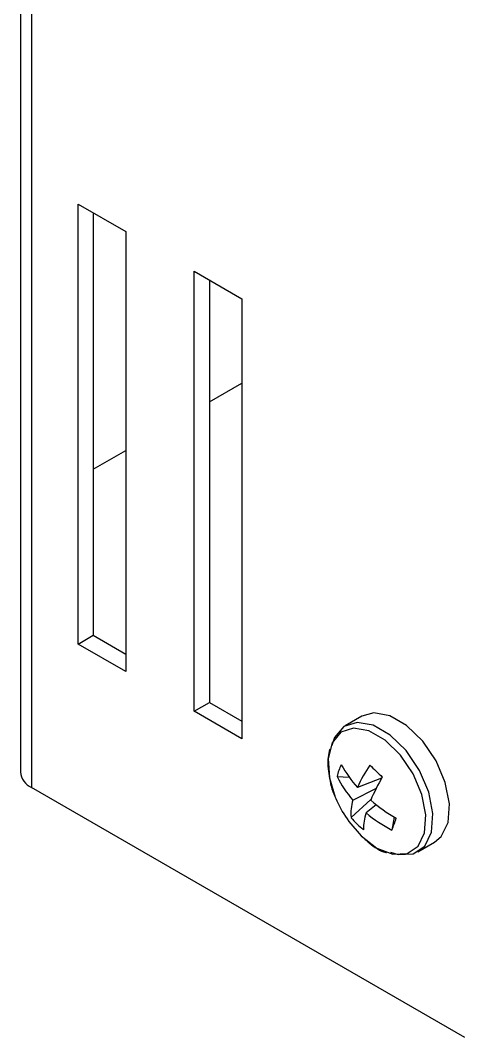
# Model space of a CAD drawing. Extents: x 8 to 113, y 0 to 87.
# Drawn here: x 75.744 to 76.569, y 72.608 to 74.496 of the extents above; entities that cross this region are included whole.
import ezdxf

# ---------------------------------------------------------------- set-up
doc = ezdxf.new("R2010")
doc.units = 0
doc.header["$MEASUREMENT"] = 0
doc.layers.add('OBJECT', color=7, linetype='CONTINUOUS')

msp = doc.modelspace()

# ---------------------------------------------------------------- linework, layer by layer
at = {"layer": 'OBJECT'}
for p, q in [((75.7442, 78.633), (75.7442, 73.101)), ((75.7647, 78.6044), (75.7647, 73.0724)), ((75.8513, 74.1549), (75.9397, 74.1039)), ((75.8513, 73.3383), (75.8513, 74.1549)), ((75.8796, 74.1386), (75.8796, 73.3547)), ((75.9397, 74.1039), (75.9397, 73.2873)), ((76.067, 74.0304), (76.1554, 73.9794)), ((76.067, 73.2138), (76.067, 74.0304)), ((76.0953, 74.0141), (76.0953, 73.2302)), ((76.1554, 73.9794), (76.1554, 73.1628)), ((76.0953, 73.7878), (76.1554, 73.8224)), ((75.8796, 73.6632), (75.9397, 73.6979)), ((75.8513, 73.3383), (75.8796, 73.3547)), ((75.8796, 73.3547), (75.9397, 73.32)), ((75.9397, 73.2873), (75.8513, 73.3383)), ((76.067, 73.2138), (76.0953, 73.2302)), ((76.0953, 73.2302), (76.1554, 73.1955)), ((76.1554, 73.1628), (76.067, 73.2138)), ((76.3778, 73.2046), (76.3471, 73.1869)), ((76.3319, 73.0927), (76.3542, 73.0916)), ((76.4146, 73.0894), (76.3697, 73.0724)), ((76.4125, 73.0886), (76.4141, 73.0885)), ((76.569, 72.608), (75.7647, 73.0724)), ((76.3613, 73.049), (76.4048, 73.0713)), ((76.3578, 73.0163), (76.3948, 73.0499)), ((76.4046, 73.0401), (76.3859, 73.0251)), ((76.4339, 72.9933), (76.4382, 73.0173)), ((76.3536, 73.0094), (76.3764, 72.9827)), ((76.4821, 72.9531), (76.5128, 72.9708))]:
    msp.add_line(p, q, dxfattribs=at)
at = {"layer": 'OBJECT', "flags": 128}
for points in [[(76.5128, 72.9708), (76.5252, 72.9813), (76.5378, 73.0072), (76.5404, 73.0419), (76.5327, 73.0815), (76.5156, 73.1218), (76.4908, 73.1584), (76.461, 73.1874), (76.4296, 73.2055), (76.3999, 73.2109), (76.3778, 73.2046)], [(76.3764, 72.9827), (76.406, 72.9599), (76.4355, 72.9485), (76.4619, 72.9498), (76.4822, 72.9635), (76.4942, 72.9883), (76.4967, 73.0213), (76.4894, 73.0591), (76.473, 73.0975), (76.4494, 73.1324), (76.421, 73.1601), (76.391, 73.1774), (76.3627, 73.1825), (76.339, 73.1749), (76.3226, 73.1554), (76.3153, 73.1261), (76.3177, 73.0902), (76.3287, 73.0541)], [(76.4308, 72.952), (76.4456, 72.9479), (76.4732, 72.9492), (76.4945, 72.9636), (76.5072, 72.9895), (76.5098, 73.0242), (76.502, 73.0638), (76.4849, 73.1041), (76.4601, 73.1407), (76.4304, 73.1696), (76.3989, 73.1878), (76.3692, 73.1932), (76.3444, 73.1852), (76.3272, 73.1648), (76.322, 73.1501)], [(76.3287, 73.0541), (76.3298, 73.0516), (76.3316, 73.0475)]]:
    msp.add_lwpolyline(points, dxfattribs=at)
at = {"layer": 'OBJECT'}
for centre, radius, start, end in [((76.4312, 73.0694), 0.102, 153.6849, 166.7873), ((76.53, 73.2182), 0.2166, 208.5667, 222.2831), ((76.6191, 72.9603), 0.2735, 145.8254, 155.7869), ((76.9927, 73.7067), 0.8433, 224.6653, 226.8375), ((75.7792, 73.1044), 0.0352, 185.6954, 245.6247), ((76.5086, 73.1798), 0.197, 206.2457, 221.6185), ((76.7524, 72.8965), 0.389, 149.9011, 156.9949), ((76.5328, 73.1383), 0.2208, 204.276, 215.7186), ((76.4483, 73.0233), 0.0907, 163.5302, 184.3725), ((76.5923, 73.2803), 0.3048, 229.4943, 240.4107), ((76.4958, 73.135), 0.182, 220.7127, 230.79), ((76.4892, 72.9921), 0.1085, 162.3266, 178.9933), ((76.5503, 73.2219), 0.2565, 230.1141, 243.0018), ((75.7478, 73.2522), 0.7333, 339.3274, 341.1459)]:
    msp.add_arc(centre, radius, start, end, dxfattribs=at)
for points, knots in [([(76.3186, 73.1435), (76.3172, 73.1386), (76.313, 73.1237), (76.3165, 73.0936), (76.322, 73.0674), (76.3286, 73.0547), (76.3289, 73.0541)], [0, 0, 0, 0, 0.193203, 0.582744, 0.98024, 1, 1, 1, 1]), ([(76.3766, 72.9825), (76.3815, 72.9781), (76.396, 72.9652), (76.4123, 72.9536), (76.4231, 72.9515), (76.4235, 72.9514)], [0, 0, 0, 0, 0.3326997, 0.9715377, 1, 1, 1, 1])]:
    msp.add_open_spline(points, degree=3, knots=knots, dxfattribs=at)

doc.saveas('drawing.dxf')
